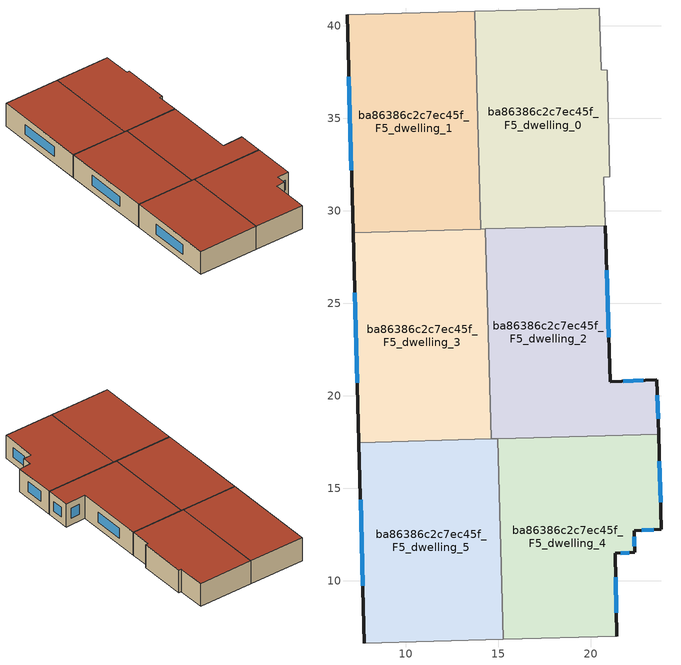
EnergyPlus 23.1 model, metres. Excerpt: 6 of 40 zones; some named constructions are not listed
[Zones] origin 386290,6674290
ba86386c2c7ec45f_F5_dwelling_0
 floor to ba86386c2c7ec45f_F4_dwelling_0 (EU_floor_Construction): 20.45,40.97 20.57,37.63 20.89,37.62 21.03,31.86 20.7,31.82 20.78,29.2 14.04,29.02 13.72,40.79 z15
 wall adiabatic (EU_wall_Construction): 20.78,29.2 20.7,31.82 21.03,31.86 20.89,37.62 20.57,37.63 20.45,40.97 13.72,40.79 z15:18
 wall to ba86386c2c7ec45f_F5_dwelling_1 (EU_wall_Construction): 13.72,40.79 14.04,29.02 z15:18
 wall to ba86386c2c7ec45f_F5_dwelling_2 (EU_wall_Construction): 14.3,29.02 20.78,29.2 z15:18
 wall to ba86386c2c7ec45f_F5_dwelling_3 (EU_wall_Construction): 14.04,29.02 14.3,29.02 z15:18
 roof outside (EU_roof_Construction): 20.78,29.2 20.7,31.82 21.03,31.86 20.89,37.62 20.57,37.63 20.45,40.97 13.72,40.79 14.04,29.02 z18
ba86386c2c7ec45f_F5_dwelling_1
 floor to ba86386c2c7ec45f_F4_dwelling_1 (EU_floor_Construction): 13.72,40.79 14.04,29.02 7.14,28.83 6.82,40.61 z15
 wall outside (EU_wall_Construction): 6.82,40.61 7.14,28.83 z15:18
 wall adiabatic (EU_wall_Construction): 13.72,40.79 6.82,40.61 z15:18
 wall to ba86386c2c7ec45f_F5_dwelling_3 (EU_wall_Construction): 7.14,28.83 14.04,29.02 z15:18
 window (EU_Window_Construction): 6.91,37.24 7.05,32.19 z15.86:17.14
 roof outside (EU_roof_Construction): 14.04,29.02 13.72,40.79 6.82,40.61 7.14,28.83 z18
ba86386c2c7ec45f_F5_dwelling_2
 floor to ba86386c2c7ec45f_F4_dwelling_2 (EU_floor_Construction): 20.78,29.2 21.04,20.75 23.57,20.88 23.66,17.91 14.61,17.66 14.3,29.02 z15
 wall outside (EU_wall_Construction): 23.66,17.91 23.57,20.88 21.04,20.75 20.78,29.2 z15:18
 wall to ba86386c2c7ec45f_F5_dwelling_3 (EU_wall_Construction): 14.3,29.02 14.61,17.66 z15:18
 wall to ba86386c2c7ec45f_F5_dwelling_4 (EU_wall_Construction): 14.95,17.67 23.66,17.91 z15:18
 wall to ba86386c2c7ec45f_F5_dwelling_5 (EU_wall_Construction): 14.61,17.66 14.95,17.67 z15:18
 window (EU_Window_Construction): 20.96,23.16 20.85,26.79 / 22.84,20.84 21.76,20.79 / 23.63,18.76 23.59,20.03 z15.86:17.14
 roof outside (EU_roof_Construction): 23.66,17.91 23.57,20.88 21.04,20.75 20.78,29.2 14.3,29.02 14.61,17.66 z18
ba86386c2c7ec45f_F5_dwelling_3
 floor to ba86386c2c7ec45f_F4_dwelling_3 (EU_floor_Construction): 14.3,29.02 14.61,17.66 7.46,17.47 7.14,28.83 z15
 wall outside (EU_wall_Construction): 7.14,28.83 7.46,17.47 z15:18
 wall to ba86386c2c7ec45f_F5_dwelling_5 (EU_wall_Construction): 7.46,17.47 14.61,17.66 z15:18
 window (EU_Window_Construction): 7.23,25.58 7.37,20.71 z15.86:17.14
 roof outside (EU_roof_Construction): 14.61,17.66 14.3,29.02 7.14,28.83 7.46,17.47 z18
ba86386c2c7ec45f_F5_dwelling_4
 floor to ba86386c2c7ec45f_F4_dwelling_4 (EU_floor_Construction): 23.66,17.91 23.81,12.79 22.34,12.7 22.36,11.53 21.32,11.48 21.39,6.99 15.25,6.83 14.95,17.67 z15
 wall outside (EU_wall_Construction): 21.39,6.99 21.32,11.48 22.36,11.53 22.34,12.7 23.81,12.79 23.66,17.91 z15:18
 wall adiabatic (EU_wall_Construction): 15.25,6.83 21.39,6.99 z15:18
 wall to ba86386c2c7ec45f_F5_dwelling_5 (EU_wall_Construction): 14.95,17.67 15.25,6.83 z15:18
 window (EU_Window_Construction): 21.37,8.27 21.34,10.2 / 23.77,14.25 23.7,16.45 / 22.76,12.73 23.39,12.76 / 22.36,11.87 22.34,12.37 / 21.62,11.49 22.07,11.52 z15.86:17.14
 roof outside (EU_roof_Construction): 21.39,6.99 21.32,11.48 22.36,11.53 22.34,12.7 23.81,12.79 23.66,17.91 14.95,17.67 15.25,6.83 z18
ba86386c2c7ec45f_F5_dwelling_5
 floor to ba86386c2c7ec45f_F4_dwelling_5 (EU_floor_Construction): 14.95,17.67 15.25,6.83 7.75,6.63 7.46,17.47 z15
 wall outside (EU_wall_Construction): 7.46,17.47 7.75,6.63 z15:18
 wall adiabatic (EU_wall_Construction): 7.75,6.63 15.25,6.83 z15:18
 window (EU_Window_Construction): 7.54,14.37 7.67,9.73 z15.86:17.14
 roof outside (EU_roof_Construction): 15.25,6.83 14.95,17.67 7.46,17.47 7.75,6.63 z18
[SCHEDULE:FILE] Column Number=1; Rows to Skip at Top=0; Number of Hours of Data=8760; Column Separator=Comma; Interpolate to Timestep=No; Minutes per Item=60; Adjust Schedule for Daylight Savings=Yes
Name | File
EU_Step8_GainSchedule_ba86386c2c7ec45f_F3_dwelling_5_f000 | ../../schedules/ba86386c2c7ec45f/ba86386c2c7ec45f_F3_dwelling_5_f000_gain.csv
EU_Step8_GainSchedule_ba86386c2c7ec45f_F3_dwelling_6_f000 | ../../schedules/ba86386c2c7ec45f/ba86386c2c7ec45f_F3_dwelling_6_f000_gain.csv
EU_Step8_GainSchedule_ba86386c2c7ec45f_F4_dwelling_0_f000 | ../../schedules/ba86386c2c7ec45f/ba86386c2c7ec45f_F4_dwelling_0_f000_gain.csv
EU_Step8_GainSchedule_ba86386c2c7ec45f_F4_dwelling_1_f000 | ../../schedules/ba86386c2c7ec45f/ba86386c2c7ec45f_F4_dwelling_1_f000_gain.csv
EU_Step8_GainSchedule_ba86386c2c7ec45f_F4_dwelling_2_f000 | ../../schedules/ba86386c2c7ec45f/ba86386c2c7ec45f_F4_dwelling_2_f000_gain.csv
EU_Step8_GainSchedule_ba86386c2c7ec45f_F4_dwelling_3_f000 | ../../schedules/ba86386c2c7ec45f/ba86386c2c7ec45f_F4_dwelling_3_f000_gain.csv
EU_Step8_GainSchedule_ba86386c2c7ec45f_F4_dwelling_4_f000 | ../../schedules/ba86386c2c7ec45f/ba86386c2c7ec45f_F4_dwelling_4_f000_gain.csv
EU_Step8_GainSchedule_ba86386c2c7ec45f_F4_dwelling_5_f000 | ../../schedules/ba86386c2c7ec45f/ba86386c2c7ec45f_F4_dwelling_5_f000_gain.csv
